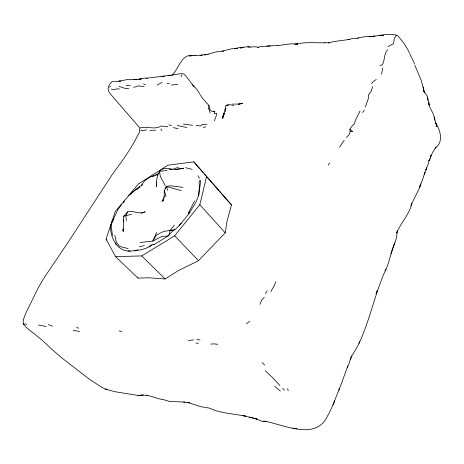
<?xml version="1.0" encoding="UTF-8"?>
<svg xmlns="http://www.w3.org/2000/svg" width="464" height="464" viewBox="0 0 464 464"><rect width="100%" height="100%" fill="white"/><g stroke="black" fill="none" stroke-linecap="round" stroke-linejoin="round"><path stroke-width="0.7" d="M121.899 204.247L117.926 209.513L110.444 225.69C110.049 237.232 117.05 251.824 130.28 251.111C137.327 250.34 145.644 250.05 151.131 245.021L154.019 244.598L168.055 236.002L173.008 230.602L174.835 229.686L179.081 225.771L188.738 213.939L188.755 212.315L194.631 200.831M198.749 195.257L198.633 194.944C198.343 195.936 202.501 174.191 199.114 182.085L199.416 185.96L198.749 195.257L195.785 202.472L188.738 213.939M381.524 74.17L382.759 67.93M163.606 199.781L162.963 200.97L164.302 195.234L164.21 190.779L166.605 186.511L169.94 185.722L182.99 187.369M123.639 230.167L123.256 231.495C124.149 226.438 122.624 221.282 123.708 216.241L127.716 211.804C133.522 210.302 139.502 214.728 145.128 211.845L141.236 213.243M156.612 184.597L156.31 186.638L156.571 180.577L157.969 173.229M225.278 111.633L225.858 108.286M225.214 232.818L227.087 220.91L231.484 204.891L193.824 161.872L167.898 165.201L138.498 183.906L115.234 211.52L106.076 239.099L115.53 256.609L137.999 278.11L148.306 277.774L165.114 278.957L178.344 270.599L198.505 260.687L225.214 232.818L199.827 204.705L206.631 176.355M263.651 420.947C283.011 424.357 315.456 441.073 327.155 416.655C331.395 409.503 334.237 401.534 337.305 393.895C341.226 384.731 344.346 375.161 347.809 365.951L347.356 367.239L348.795 364.298L351.515 355.836M338.882 389.992L339.167 388.815M350.366 359.327C352.692 353.075 357.599 348.017 359.525 341.626M168.867 235.3L170.172 230.248L174.313 225.179M213.405 110.937L214.832 111.731L214.345 113.628L216.636 113.222L216.241 115.861L214.327 120.768M410.93 205.21L411.962 203.099C409.451 214.49 400.792 222.639 396.598 233.096L397.335 230.84L396.413 238.061L394.609 243.513C390.479 252.3 389.719 262.433 385.184 270.901L385.88 269.329C374.941 293.289 370.115 319.522 359.072 343.395M228.613 104.127L225.864 105.879L222.662 118.477L224.269 112.99L222.494 117.508L223.932 114.62M420.964 183.959L419.607 187.05L422.576 179.667L424.885 172.295L424.351 174.191L425.749 171.193L426.613 167.968L425.824 169.859L427.738 165.428L429.71 158.827L428.846 160.788M365.417 106.958L368.491 98.182L368.555 94.697L370.933 91.628L372.743 86.565M360.041 111.024L355.401 120.327L354.351 123.813L352.124 125.912L349.902 129.143L350.221 131.283L349.183 134.421L346.434 137.466M208.121 109.353L208.991 106.766L208.864 105.421L202.553 98.287L200.413 95.068M390.995 253.912L394.847 242.863M116.058 244.528L115.304 242.829M420.442 185.136L419.305 188.349L410.982 205.175M260.043 304.309L261.51 300.318L264.248 297.221M198.876 194.143L198.633 194.944M157.656 175.549L159.407 171.367C163.003 167.144 168.049 168.618 172.695 169.453L170.23 169.221M275.813 281.816L274.154 285.766L270.912 291.525M127.716 211.804L125.924 215.98L126.341 220.626M180.995 76.78L181.853 74.791M156.658 232.423L152.755 241.147L139.902 242.492M332.995 404.881L334.828 400.867M377.006 291.479L376.049 293.399L377.592 290.325M123.465 202.832L124.41 200.999M387.666 49.706C383.705 53.841 385.079 59.717 382.58 64.31L380.004 65.905M123.581 228.671L122.56 230.492L123.691 228.752M339.509 147.227L344.131 140.383M436.096 146.955L432.483 152.61L430.395 157.487L430.928 155.307L430.29 158.682L428.904 160.886M130.854 194.399L131.967 192.537L142.587 184.521L141.537 185.362M265.46 293.608L267.189 290.824M111.859 222.384L112.938 220.69M328.17 165.091L329.562 162.922M172.451 75.052C177.793 69.206 180.206 59.311 187.671 55.75L188.535 55.958M142.013 184.457C145.035 178.837 151.276 176.361 157.006 174.429L155.365 175.467M163.844 198.482L161.942 201.37L164.024 198.65M113.744 219.159L111.888 221.954L111.244 226.919L112.526 235.561M224.443 113.407L223.033 115.466L223.805 114.446M396.447 35.415L394.267 38.529L393.559 43.738L388.113 46.551M165.056 188.57L166.605 186.511L181.186 190.6M156.119 183.054L156.716 182.265M362.57 112.462L364.379 110.194M115.53 256.609L141.723 255.931L174.661 235.834L199.827 204.705M435.226 148.213C443.816 141.648 440.4 130.703 435.789 122.989L436.827 126.707L434.2 117.027L434.432 120.112C434.942 113.494 429.101 108.866 428.481 102.387L429.27 105.061L428.516 100.149L427.216 97.278M371.473 83.561L373.798 81.171L376.281 79.477M137.199 189.283L139.687 186.76L131.967 192.537L128.4 195.837M179.127 225.347L181.32 223.375M246.546 323.721L249.719 321.169M149.019 247.126L151.89 245.091M164.065 197.084L166.042 195.709L164.21 190.779M157.186 85.063L162.052 82.325M257.74 47.328C261.713 46.075 266.121 46.452 270.321 46.029M348.487 39.718L351.729 38.68L358.55 38.199M133.719 87.412L138.081 85.886L144.113 86.617M207.675 54.317C212.732 52.681 218.063 51.179 223.364 51.179L222.169 51.197L231.42 48.83L237.307 48.331L236.292 48.465M134.635 250.949L137.93 249.812M137.988 395.432L142.953 395.102L137.988 395.432L114.689 391.668L105.2 389.035L101.941 387.359L89.384 379.227L62.739 358.643L53.331 350.616L41.197 339.37L26.454 327.619L23.304 323.965L23.2 321.163L23.797 318.368L26.001 312.765L38.611 287.129L44.237 277.617L67.906 242.614L111.702 175.351C121.301 162.185 131.022 149.164 138.22 134.409C140.534 132.89 138.446 127.803 140.899 127.733C147.535 126.057 154.941 130.1 161.025 126.011L167.956 126.834M225.864 105.879L230.469 104.638L233.728 105.699M178.408 167.382L173.965 168.612M133.539 79.593C138.26 80.226 142.494 77.482 147.152 78.213M131.492 214.287L123.708 216.241M328.239 42.949C335.211 40.867 342.589 40.675 349.734 39.254M146.711 129.775L142.889 130.796L140.679 130.465M152.157 176.477L154.152 175.984M139.287 246.802L144.345 245.607M238.548 104.162L239.691 103.901M203.232 127.449L205.83 126.881M168.699 75.562L181.157 73.619L184.04 74.112L187.427 77.987M238.734 104.162L242.701 103.391L238.537 104.046L232.128 104.133M171.489 85.011L177.805 84.396M193.511 339.868L188.332 340.576M174.835 229.686L163.867 231.385L156.664 234.877L152.755 241.147L162.267 236.309L168.055 236.002M242.55 47.676L240.433 48.041C243.519 46.974 246.906 46.551 250.137 47.09M206.985 124.143L201.991 124.665L200.674 125.959L196.069 125.506M175.525 169.604L183.68 168.217L175.81 169.36L169 169.105M128.656 88.293L125.999 88.734L119.062 86.321M357.558 37.92L367.401 36.285L372.505 36.453M109.336 86.93L110.838 86.704M371.809 36.615L369.031 36.76L374.674 36.041L371.484 36.76C379.888 35.345 388.838 33.188 397.294 35.322C402.213 40.646 406.534 46.591 409.561 53.174M140.14 79.077L141.439 78.897L138.214 79.344M146.189 78.248L164.186 76.177L161.478 76.595L168.142 75.371L171.738 75.4M237.307 48.331L234.233 48.737L238.571 47.705L243.252 47.554M277.518 45.594L266.974 45.965M167.04 170.543L159.407 171.367L160.405 176.598L165.364 185.838M147.477 395.235L146.23 395.369L147.349 395.328M126.307 85.625L130.256 85.237M194.497 55.442L202.24 55.181L200.204 55.535L203.191 54.746L205.575 54.798L204.554 54.822L208.226 54.224M217.564 189.909L218.202 189.863L231.484 204.891M155.66 130.158L149.773 130.407M210.789 344.073L214.153 343.876L217.883 344.305M190.054 212.257L188.755 212.315L188.981 213.301M163.966 399.788L169.76 401.488L184.846 402.05M266.249 421.498L262.949 421.643L254.939 418.534L242.44 415.495L245.334 416.017L224.315 412.728L216.079 410.791L209.049 408.018L200.808 406.69L187.647 402.433L189.486 402.758M277.466 45.6C284.235 44.967 291.003 42.949 297.795 44.15L294.785 44.428C304.651 41.731 314.847 42.937 324.8 42.827M380.115 35.45L383.74 35.316M379.071 35.484L383.792 35.316M166.994 83.561L169.406 83.514M324.411 42.653L329.104 42.891M195.878 343.151L198.522 343.186M188.981 55.616L192.403 55.721L189.254 55.924L193.273 55.291L195.419 55.436M136.584 79.472L127.983 79.379L118.912 81.316L120.518 81.026L111.894 81.705L109.139 85.185L108.031 88.688L108.878 91.739L110.241 93.786L139.797 127.936M163.589 399.666C156.153 398.866 149.42 394.383 141.63 395.195M119.503 89.001L117.264 88.844L113.251 89.668L111.348 89.082M38.361 325.015L46.197 326.482M183.35 124.114L192.606 125.297M23.304 323.965L26.755 324.295M170.172 230.248L173.008 230.602M292.813 428.173L297.088 428.753M183.553 402.108L189.208 402.816M105.2 389.035L107.184 389.284M127.896 250.798L130.28 251.111M73.138 330.391L79.582 331.424M196.684 339.462L200.007 339.99M350.221 131.283L352.872 131.712L349.902 129.143M186.708 127.496L177.254 125.5M153.097 244.435L154.019 244.598M173.205 127.594L178.164 128.743M192.218 169.372L185.571 167.678M214.832 111.731L211.311 111.134L209.983 109.678L208.864 105.421M247.718 46.777C251.21 47.659 255.032 45.907 258.465 47.403M254.939 418.534L257.126 419.079L249.104 417.066M128.093 248.576L119.671 246.436L117.021 243.333L115.623 239.813L114.852 235.202M119.149 330.849L121.922 331.615M168.931 124.793L171.512 125.605M48.297 324.574L52.6 326.192M143.428 83.938L145.499 84.75M76.583 327.114L78.631 328.303M280.343 391.094L274.607 386.147M262.143 362.61L264.776 365.046M106.076 239.099L107.062 240.05M141.723 255.931L165.114 278.957M265.275 370.771L272.443 377.528L279.873 385.48M174.661 235.834L198.505 260.687M192.195 84.425L196.742 89.216L200.059 94.291M282.704 388.31L284.351 390.056M187.665 78.381L193.894 86.53M193.824 161.872L203.174 172.602M204.496 174.128L218.202 189.863M414.7 64.948L421.393 80.742L423.881 90.903L427.251 96.245L427.628 100.369M160.799 129.027L161.837 130.61M199.427 178.385L197.971 175.734M137.408 277.089L137.999 278.11M423.267 90.219L424.189 91.826M409.869 53.969L414.509 63.696M423.881 90.903L424.508 92.997L423.191 86.93M166.605 186.511L167.765 190.489M287.663 388.67L288.185 390.821M209.189 109.092L210.006 112.874M123.244 219.745L123.621 221.502M423.325 87.795L423.655 90.004"/></g></svg>
